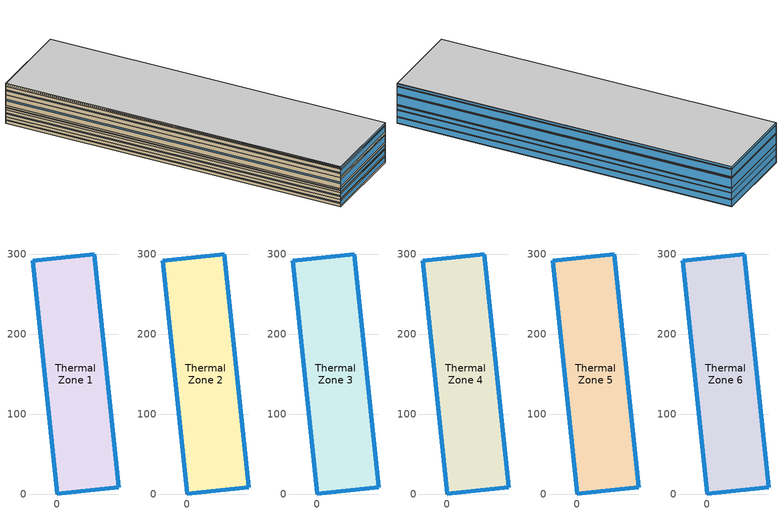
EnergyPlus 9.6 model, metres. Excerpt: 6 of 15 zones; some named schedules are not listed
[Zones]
Thermal Zone 1
 floor ground (ExtSlabCarpet): 0,0 -30.68,291.88 46.7,300.01 77.37,8.13 z0
 wall outside (Ext Wall): 46.7,300.01 -30.68,291.88 0,0 77.37,8.13 46.7,300.01 z0:6.19
 window (Ext Window): 46.69,300.01 -30.67,291.88 z0.5:5.69; 0.01,0 77.36,8.13 z1.27:4.92; -30.68,291.87 0,0.01 z2.72:3.47; 77.37,8.14 46.7,300 z0.53:5.66
Thermal Zone 2
 floor to Thermal Zone 1 (Interior Floor): 0,0 -30.68,291.88 46.7,300.01 77.37,8.13 z6.19
 wall outside (Ext Wall): 46.7,300.01 -30.68,291.88 0,0 77.37,8.13 46.7,300.01 z6.19:12.4
 window (Ext Window): 46.69,300.01 -30.67,291.88 z6.69:11.9; 0.01,0 77.36,8.13 z7.46:11.13; -30.68,291.87 0,0.01 z8.92:9.67; 77.37,8.14 46.7,300 z6.72:11.87
Thermal Zone 3
 floor to Thermal Zone 2 (Interior Floor): 0,0 -30.68,291.88 46.7,300.01 77.37,8.13 z12.4
 wall outside (Ext Wall): 46.7,300.01 -30.68,291.88 0,0 77.37,8.13 46.7,300.01 z12.4:16.36
 window (Ext Window): 46.69,300.01 -30.67,291.88 z12.72:16.04; 0.01,0 77.36,8.13 z13.21:15.55; -30.68,291.87 0,0.01 z14.14:14.62; 77.37,8.14 46.7,300 z12.74:16.02
Thermal Zone 4
 floor to Thermal Zone 3 (Interior Floor): 0,0 -30.68,291.88 46.7,300.01 77.37,8.13 z16.36
 wall outside (Ext Wall): 46.7,300.01 -30.68,291.88 0,0 77.37,8.13 46.7,300.01 z16.36:26.15
 window (Ext Window): 46.69,300.01 -30.67,291.88 z17.14:25.37; 0.01,0 77.36,8.13 z18.37:24.14; -30.68,291.87 0,0.01 z20.67:21.84; 77.37,8.14 46.7,300 z17.19:25.32
Thermal Zone 5
 floor to Thermal Zone 4 (Interior Floor): 0,0 -30.68,291.88 46.7,300.01 77.37,8.13 z26.15
 wall outside (Ext Wall): 46.7,300.01 -30.68,291.88 0,0 77.37,8.13 46.7,300.01 z26.15:33.83
 window (Ext Window): 46.69,300.01 -30.67,291.88 z26.76:33.22; 0.01,0 77.36,8.13 z27.72:32.26; -30.68,291.87 0,0.01 z29.53:30.45; 77.37,8.14 46.7,300 z26.8:33.18
Thermal Zone 6
 floor to Thermal Zone 5 (Interior Floor): 0,0 -30.68,291.88 46.7,300.01 77.37,8.13 z33.83
 wall outside (Ext Wall): 46.7,300.01 -30.68,291.88 0,0 77.37,8.13 46.7,300.01 z33.83:36.21
 window (Ext Window): 46.69,300.01 -30.67,291.88 z34.02:36.02; 0.01,0 77.36,8.13 z34.32:35.72; -30.68,291.87 0,0.01 z34.88:35.16; 77.37,8.14 46.7,300 z34.03:36.01
 ceiling to Thermal Zone 7 (Interior Ceiling): 77.37,8.13 46.7,300.01 -30.68,291.88 0,0 z36.21
[Building]
Building 1: North Axis {deg}=-0
[Site:Location]
Washington Dc Dulles IntL Ar: Latitude {deg}=38.98; Longitude {deg}=-77.47; Time Zone {hr}=-5; Elevation {m}=82
[SizingPeriod:DesignDay] Month=7; Day of Month=21; Day Type=SummerDesignDay; Daily Dry-Bulb Temperature Range {deltaC}=14.4; Dry-Bulb Temperature Range Modifier Type=DefaultMultipliers; Barometric Pressure {Pa}=86790; Wind Speed {m/s}=5; Wind Direction {deg}=340; Rain Indicator=No; Snow Indicator=No; Daylight Saving Time Indicator=No; Solar Model Indicator=ASHRAETau; ASHRAE Clear Sky Optical Depth for Beam Irradiance (taub)=0.339; ASHRAE Clear Sky Optical Depth for Diffuse Irradiance (taud)=2.366; Begin Environment Reset Mode=FullResetAtBeginEnvironment
Name | Maximum Dry-Bulb Temperature {C} | Humidity Condition Type | Wetbulb or DewPoint at Maximum Dry-Bulb {C} | Enthalpy at Maximum Dry-Bulb {J/kg}
SALT-LAKE-CITY-IAP Ann Clg .4% Condns DB=>MWB | 36.5 | Wetbulb | 17.1
SALT-LAKE-CITY-IAP Ann Clg .4% Condns DP=>MDB | 22.5 | Dewpoint | 15.6
SALT-LAKE-CITY-IAP Ann Clg .4% Condns Enth=>MDB | 30.8 | Enthalpy |  | 59300
SALT-LAKE-CITY-IAP Ann Clg .4% Condns WB=>MDB | 31.2 | Wetbulb | 19
[Material] Thermal Absorptance=0.9
Name | Roughness | Thickness m | Conductivity W/m-K | Density kg/m3 | Specific Heat J/kg-K | Solar Absorptance | Visible Absorptance
wall concrete | MediumRough | 0.398 | 0.5 | 2243 | 837 | 0.65 | 0.65
Wall Insulation [37] | MediumRough | 0.0681 | 0.0432 | 91 | 837 | 0.5 | 0.5
F16 Acoustic tile | MediumSmooth | 0.0191 | 0.06 | 368 | 590 | 0.3 | 0.3
M11 100mm lightweight concrete | MediumRough | 0.1016 | 0.53 | 1280 | 840 | 0.5 | 0.5
MAT-CC05 4 HW CONCRETE | Rough | 0.1016 | 1.311 | 2240 | 836.8 | 0.85 | 0.85
[Material:AirGap]
F05 Ceiling air space resistance: Thermal Resistance m2-K/W=0.18
[Material:NoMass]
CP02 CARPET PAD: Roughness=Smooth; Thermal Resistance m2-K/W=0.1; Thermal Absorptance=0.9; Solar Absorptance=0.8; Visible Absorptance=0.8
[WindowMaterial:SimpleGlazingSystem]
Window Material Simple Glazing System: U-Factor W/m2-K=1.51; Solar Heat Gain Coefficient=0.25
[Construction]
Ext Wall: wall concrete, Wall Insulation [37]
Ext Window: Window Material Simple Glazing System
ExtSlabCarpet: MAT-CC05 4 HW CONCRETE, CP02 CARPET PAD
Interior Ceiling: M11 100mm lightweight concrete, F05 Ceiling air space resistance, F16 Acoustic tile
Interior Floor: F16 Acoustic tile, F05 Ceiling air space resistance, M11 100mm lightweight concrete
[Zone]
Thermal Zone 1: 354, 0, 0, 0, , 1, , , , , , Yes
Thermal Zone 2: 354, 0, 0, 6.19, , 1, , , , , , Yes
Thermal Zone 3: 354, 0, 0, 12.4, , 1, , , , , , Yes
Thermal Zone 4: 354, 0, 0, 16.36, , 1, , , , , , Yes
Thermal Zone 5: 354, 0, 0, 26.15, , 1, , , , , , Yes
Thermal Zone 6: 354, 0, 0, 33.83, , 1, , , , , , Yes
[ZoneTerminalUnitList]
VRF System Terminal List: VRF Zone Terminal 1, VRF Zone Terminal 2, VRF Zone Terminal 3, VRF Zone Terminal 4, VRF Zone Terminal 5, VRF Zone Terminal 6, VRF Zone Terminal 7, VRF Zone Terminal 8, VRF Zone Terminal 9, VRF Zone Terminal 10, VRF Zone Terminal 11, VRF Zone Terminal 12, VRF Zone Terminal 13, VRF Zone Terminal 14, VRF Zone Terminal 15
[ZoneControl:Thermostat] Temperature Difference Between Cutout And Setpoint deltaC=0
Name | Zone or ZoneList | Control Type Schedule | Control 1
Thermal Zone 1 Thermostat | Thermal Zone 1 | Thermal Zone 1 Thermostat Schedule | Thermostat Setpoint Dual Setpoint 1
Thermal Zone 2 Thermostat | Thermal Zone 2 | Thermal Zone 2 Thermostat Schedule | Thermostat Setpoint Dual Setpoint 2
Thermal Zone 3 Thermostat | Thermal Zone 3 | Thermal Zone 3 Thermostat Schedule | Thermostat Setpoint Dual Setpoint 3
Thermal Zone 4 Thermostat | Thermal Zone 4 | Thermal Zone 4 Thermostat Schedule | Thermostat Setpoint Dual Setpoint 4
Thermal Zone 5 Thermostat | Thermal Zone 5 | Thermal Zone 5 Thermostat Schedule | Thermostat Setpoint Dual Setpoint 5
Thermal Zone 6 Thermostat | Thermal Zone 6 | Thermal Zone 6 Thermostat Schedule | Thermostat Setpoint Dual Setpoint 6
[ThermostatSetpoint:DualSetpoint]
Name | Heating Setpoint Temperature Schedule | Cooling Setpoint Temperature Schedule
Thermostat Setpoint Dual Setpoint 1 | HtgSetp 1 | ClgSetp 1
Thermostat Setpoint Dual Setpoint 2 | HtgSetp 2 | ClgSetp 2
Thermostat Setpoint Dual Setpoint 3 | HtgSetp 3 | ClgSetp 3
Thermostat Setpoint Dual Setpoint 4 | HtgSetp 4 | ClgSetp 4
Thermostat Setpoint Dual Setpoint 5 | HtgSetp 5 | ClgSetp 5
Thermostat Setpoint Dual Setpoint 6 | HtgSetp 6 | ClgSetp 6
[ZoneHVAC:TerminalUnit:VariableRefrigerantFlow] Terminal Unit Availability Schedule=Always On Discrete hvac_library; Cooling Supply Air Flow Rate m3/s=Autosize; No Cooling Supply Air Flow Rate m3/s=Autosize; Heating Supply Air Flow Rate m3/s=Autosize; No Heating Supply Air Flow Rate m3/s=Autosize; Cooling Outdoor Air Flow Rate m3/s=Autosize; Heating Outdoor Air Flow Rate m3/s=Autosize; No Load Outdoor Air Flow Rate m3/s=Autosize; Supply Air Fan Operating Mode Schedule=Always On Discrete hvac_library; Supply Air Fan Placement=DrawThrough; Zone Terminal Unit On Parasitic Electric Energy Use W=30; Zone Terminal Unit Off Parasitic Electric Energy Use W=20; Rated Heating Capacity Sizing Ratio W/W=1; Maximum Outdoor Dry-Bulb Temperature for Supplemental Heater Operation C=6.58437e-312
Name | Supply Air Fan Object | Outside Air Mixer Object | Cooling Coil Object | Heating Coil Object
VRF Zone Terminal 1 | VRF Zone Terminal Fan 1 | VRF Zone Terminal 1 OA Mixer | VRF Zone Terminal Cooling Coil 1 | VRF Zone Terminal Heating Coil 1
VRF Zone Terminal 2 | VRF Zone Terminal Fan 2 | VRF Zone Terminal 2 OA Mixer | VRF Zone Terminal Cooling Coil 2 | VRF Zone Terminal Heating Coil 2
VRF Zone Terminal 3 | VRF Zone Terminal Fan 3 | VRF Zone Terminal 3 OA Mixer | VRF Zone Terminal Cooling Coil 3 | VRF Zone Terminal Heating Coil 3
VRF Zone Terminal 4 | VRF Zone Terminal Fan 4 | VRF Zone Terminal 4 OA Mixer | VRF Zone Terminal Cooling Coil 4 | VRF Zone Terminal Heating Coil 4
VRF Zone Terminal 5 | VRF Zone Terminal Fan 5 | VRF Zone Terminal 5 OA Mixer | VRF Zone Terminal Cooling Coil 5 | VRF Zone Terminal Heating Coil 5
VRF Zone Terminal 6 | VRF Zone Terminal Fan 6 | VRF Zone Terminal 6 OA Mixer | VRF Zone Terminal Cooling Coil 6 | VRF Zone Terminal Heating Coil 6
VRF Zone Terminal 7 | VRF Zone Terminal Fan 7 | VRF Zone Terminal 7 OA Mixer | VRF Zone Terminal Cooling Coil 7 | VRF Zone Terminal Heating Coil 7
VRF Zone Terminal 8 | VRF Zone Terminal Fan 8 | VRF Zone Terminal 8 OA Mixer | VRF Zone Terminal Cooling Coil 8 | VRF Zone Terminal Heating Coil 8
VRF Zone Terminal 9 | VRF Zone Terminal Fan 9 | VRF Zone Terminal 9 OA Mixer | VRF Zone Terminal Cooling Coil 9 | VRF Zone Terminal Heating Coil 9
VRF Zone Terminal 10 | VRF Zone Terminal Fan 10 | VRF Zone Terminal 10 OA Mixer | VRF Zone Terminal Cooling Coil 10 | VRF Zone Terminal Heating Coil 10
VRF Zone Terminal 11 | VRF Zone Terminal Fan 11 | VRF Zone Terminal 11 OA Mixer | VRF Zone Terminal Cooling Coil 11 | VRF Zone Terminal Heating Coil 11
VRF Zone Terminal 12 | VRF Zone Terminal Fan 12 | VRF Zone Terminal 12 OA Mixer | VRF Zone Terminal Cooling Coil 12 | VRF Zone Terminal Heating Coil 12
VRF Zone Terminal 13 | VRF Zone Terminal Fan 13 | VRF Zone Terminal 13 OA Mixer | VRF Zone Terminal Cooling Coil 13 | VRF Zone Terminal Heating Coil 13
VRF Zone Terminal 14 | VRF Zone Terminal Fan 14 | VRF Zone Terminal 14 OA Mixer | VRF Zone Terminal Cooling Coil 14 | VRF Zone Terminal Heating Coil 14
VRF Zone Terminal 15 | VRF Zone Terminal Fan 15 | VRF Zone Terminal 15 OA Mixer | VRF Zone Terminal Cooling Coil 15 | VRF Zone Terminal Heating Coil 15
[Coil:Cooling:DX:VariableRefrigerantFlow] Availability Schedule=Always On Discrete hvac_library; Gross Rated Total Cooling Capacity W=Autosize; Gross Rated Sensible Heat Ratio=Autosize; Rated Air Flow Rate m3/s=Autosize; Cooling Capacity Ratio Modifier Function of Temperature Curve=VRFTUCoolCapFT; Cooling Capacity Modifier Curve Function of Flow Fraction=VRFACCoolCapFFF
VRF Zone Terminal Cooling Coil 1; VRF Zone Terminal Cooling Coil 2; VRF Zone Terminal Cooling Coil 3; VRF Zone Terminal Cooling Coil 4; VRF Zone Terminal Cooling Coil 5; VRF Zone Terminal Cooling Coil 6; VRF Zone Terminal Cooling Coil 7; VRF Zone Terminal Cooling Coil 8; VRF Zone Terminal Cooling Coil 9; VRF Zone Terminal Cooling Coil 10; VRF Zone Terminal Cooling Coil 11; VRF Zone Terminal Cooling Coil 12; VRF Zone Terminal Cooling Coil 13; VRF Zone Terminal Cooling Coil 14; VRF Zone Terminal Cooling Coil 15
[Coil:Heating:DX:VariableRefrigerantFlow] Availability Schedule=Always On Discrete hvac_library; Gross Rated Heating Capacity W=Autosize; Rated Air Flow Rate m3/s=Autosize; Heating Capacity Ratio Modifier Function of Temperature Curve=Coil Heating DX Variable Refrigerant Flow 1 VRFTUHeatCAPFT; Heating Capacity Modifier Function of Flow Fraction Curve=Coil Heating DX Variable Refrigerant Flow 1 VRFACCoolCapFFF
VRF Zone Terminal Heating Coil 1; VRF Zone Terminal Heating Coil 2; VRF Zone Terminal Heating Coil 3; VRF Zone Terminal Heating Coil 4; VRF Zone Terminal Heating Coil 5; VRF Zone Terminal Heating Coil 6; VRF Zone Terminal Heating Coil 7; VRF Zone Terminal Heating Coil 8; VRF Zone Terminal Heating Coil 9; VRF Zone Terminal Heating Coil 10; VRF Zone Terminal Heating Coil 11; VRF Zone Terminal Heating Coil 12; VRF Zone Terminal Heating Coil 13; VRF Zone Terminal Heating Coil 14; VRF Zone Terminal Heating Coil 15
[Fan:OnOff] Availability Schedule=Always On Discrete hvac_library; Fan Total Efficiency=0.78; Pressure Rise Pa=1886; Maximum Flow Rate m3/s=Autosize; Motor Efficiency=0.8; Motor In Airstream Fraction=1; Fan Power Ratio Function of Speed Ratio Curve=Fan On Off Power Curve 19; Fan Efficiency Ratio Function of Speed Ratio Curve=Fan On Off Efficiency Curve 6
VRF Zone Terminal Fan 1; VRF Zone Terminal Fan 2; VRF Zone Terminal Fan 3; VRF Zone Terminal Fan 4; VRF Zone Terminal Fan 5; VRF Zone Terminal Fan 6; VRF Zone Terminal Fan 7; VRF Zone Terminal Fan 8; VRF Zone Terminal Fan 9; VRF Zone Terminal Fan 10; VRF Zone Terminal Fan 11; VRF Zone Terminal Fan 12; VRF Zone Terminal Fan 13; VRF Zone Terminal Fan 14; VRF Zone Terminal Fan 15
[Zone equipment]
Thermal Zone 1: VRF Zone Terminal 1
Thermal Zone 2: VRF Zone Terminal 2
Thermal Zone 3: VRF Zone Terminal 3
Thermal Zone 4: VRF Zone Terminal 4
Thermal Zone 5: VRF Zone Terminal 5
Thermal Zone 6: VRF Zone Terminal 6
[Sizing:Zone] Zone Cooling Design Supply Air Temperature Input Method=SupplyAirTemperature; Zone Cooling Design Supply Air Temperature C=13.8; Zone Cooling Design Supply Air Temperature Difference deltaC=11.11; Zone Heating Design Supply Air Temperature Input Method=SupplyAirTemperature; Zone Heating Design Supply Air Temperature C=47.1; Zone Heating Design Supply Air Temperature Difference deltaC=11.11; Zone Cooling Design Supply Air Humidity Ratio kgWater/kgDryAir=0.0085; Zone Heating Design Supply Air Humidity Ratio kgWater/kgDryAir=0.008; Cooling Design Air Flow Method=DesignDay; Cooling Design Air Flow Rate m3/s=0; Cooling Minimum Air Flow per Zone Floor Area m3/s-m2=0.000762; Cooling Minimum Air Flow m3/s=0; Cooling Minimum Air Flow Fraction=0; Heating Design Air Flow Method=DesignDay; Heating Design Air Flow Rate m3/s=0; Heating Maximum Air Flow per Zone Floor Area m3/s-m2=0.002032; Heating Maximum Air Flow m3/s=0.141576; Heating Maximum Air Flow Fraction=0.3; Account for Dedicated Outdoor Air System=No
Name | Design Specification Outdoor Air Object
Thermal Zone 1 | Ventilation 1
Thermal Zone 2 | Ventilation 2
Thermal Zone 3 | Ventilation 3
Thermal Zone 4 | Ventilation 4
Thermal Zone 5 | Ventilation 5
Thermal Zone 6 | Ventilation 6
[DesignSpecification:OutdoorAir] Outdoor Air Method=Sum; Outdoor Air Flow per Person m3/s-person=0; Outdoor Air Flow per Zone Floor Area m3/s-m2=0; Outdoor Air Flow per Zone m3/s=0; Outdoor Air Flow Air Changes per Hour 1/hr=2.56
Ventilation 1; Ventilation 2; Ventilation 3; Ventilation 4; Ventilation 5; Ventilation 6
[AirConditioner:VariableRefrigerantFlow]
Heat Pump=VRF System; Availability Schedule=Always On Discrete hvac_library; Gross Rated Total Cooling Capacity W=26976; Gross Rated Cooling COP W/W=4.23; Minimum Condenser Inlet Node Temperature in Cooling Mode C=-5; Maximum Condenser Inlet Node Temperature in Cooling Mode C=43; Cooling Capacity Ratio Modifier Function of Low Temperature Curve=VRF System VRFCoolCapFT 1; Cooling Capacity Ratio Boundary Curve=VRF System VRFCoolCapFTBoundary 1; Cooling Capacity Ratio Modifier Function of High Temperature Curve=VRF System VRFCoolCapFTHi 1; Cooling Energy Input Ratio Modifier Function of Low Temperature Curve=VRF System VRFCoolEIRFT 1; Cooling Energy Input Ratio Boundary Curve=VRF System VRFCoolEIRFTBoundary 1; Cooling Energy Input Ratio Modifier Function of High Temperature Curve=VRF System VRFCoolEIRFTHi 1; Cooling Energy Input Ratio Modifier Function of Low Part-Load Ratio Curve=VRF System CoolingEIRLowPLR 1; Cooling Energy Input Ratio Modifier Function of High Part-Load Ratio Curve=VRF System CoolingEIRHiPLR 1; Cooling Combination Ratio Correction Factor Curve=VRF System CoolingCombRatio 1; Cooling Part-Load Fraction Correlation Curve=VRF System VRFCPLFFPLR 1; Gross Rated Heating Capacity W=28118; Rated Heating Capacity Sizing Ratio W/W=1; Gross Rated Heating COP W/W=4.95; Minimum Condenser Inlet Node Temperature in Heating Mode C=-20; Maximum Condenser Inlet Node Temperature in Heating Mode C=30; Heating Capacity Ratio Modifier Function of Low Temperature Curve=VRF System VRFHeatCapFT 1; Heating Capacity Ratio Boundary Curve=VRF System VRFHeatCapFTBoundary 1; Heating Capacity Ratio Modifier Function of High Temperature Curve=VRF System VRFHeatCapFTHi 1; Heating Energy Input Ratio Modifier Function of Low Temperature Curve=VRF System VRFHeatEIRFT 1; Heating Energy Input Ratio Boundary Curve=VRF System VRFHeatEIRFTBoundary 1; Heating Energy Input Ratio Modifier Function of High Temperature Curve=VRF System VRFHeatEIRFTHi 1; Heating Performance Curve Outdoor Temperature Type=WetBulbTemperature; Heating Energy Input Ratio Modifier Function of Low Part-Load Ratio Curve=VRF System HeatingEIRLowPLR 1; Heating Energy Input Ratio Modifier Function of High Part-Load Ratio Curve=VRF System HeatingEIRHiPLR 1; Heating Combination Ratio Correction Factor Curve=VRF System HeatingCombRatio 1; Heating Part-Load Fraction Correlation Curve=VRF System VRFCPLFFPLR 2; Minimum Heat Pump Part-Load Ratio dimensionless=0.5; Master Thermostat Priority Control Type=LoadPriority; Zone Terminal Unit List=VRF System Terminal List; Heat Pump Waste Heat Recovery=No; Equivalent Piping Length used for Piping Correction Factor in Cooling Mode m=30; Vertical Height used for Piping Correction Factor m=10; Piping Correction Factor for Length in Cooling Mode Curve=VRF System CoolingLengthCorrectionFactor 1; Piping Correction Factor for Height in Cooling Mode Coefficient 1/m=-0.000386; Equivalent Piping Length used for Piping Correction Factor in Heating Mode m=30; Piping Correction Factor for Length in Heating Mode Curve=VRF System HeatingLengthCorrectionFactor 1; Piping Correction Factor for Height in Heating Mode Coefficient 1/m=0; Crankcase Heater Power per Compressor W=15; Number of Compressors dimensionless=3; Ratio of Compressor Size to Total Compressor Capacity W/W=0.33; Maximum Outdoor Dry-Bulb Temperature for Crankcase Heater C=7; Defrost Strategy=Resistive; Defrost Control=Timed; Defrost Time Period Fraction dimensionless=0.058333; Resistive Defrost Heater Capacity W=1e-07; Maximum Outdoor Dry-bulb Temperature for Defrost Operation C=7; Condenser Type=AirCooled; Water Condenser Volume Flow Rate m3/s=Autosize; Evaporative Condenser Effectiveness dimensionless=0.9; Evaporative Condenser Air Flow Rate m3/s=Autosize; Evaporative Condenser Pump Rated Power Consumption W=Autosize; Basin Heater Capacity W/K=0; Basin Heater Setpoint Temperature C=2; Fuel Type=Electricity; Minimum Condenser Inlet Node Temperature in Heat Recovery Mode C=0; Maximum Condenser Inlet Node Temperature in Heat Recovery Mode C=30; Heat Recovery Cooling Capacity Modifier Curve=VRF System Heat Recovery Cooling Cap Modifier 1; Initial Heat Recovery Cooling Capacity Fraction W/W=1; Heat Recovery Cooling Capacity Time Constant hr=0.083; Heat Recovery Cooling Energy Modifier Curve=VRF System Heat Recovery Cooling Energy Modifier 1; Initial Heat Recovery Cooling Energy Fraction W/W=1; Heat Recovery Cooling Energy Time Constant hr=0; Heat Recovery Heating Capacity Modifier Curve=VRF System Heat Recovery Heating Cap Modifier 1; Initial Heat Recovery Heating Capacity Fraction W/W=0.5; Heat Recovery Heating Capacity Time Constant hr=0.083; Heat Recovery Heating Energy Modifier Curve=VRF System Heat Recovery Heating Energy Modifier 1; Initial Heat Recovery Heating Energy Fraction W/W=0.5; Heat Recovery Heating Energy Time Constant hr=0
[Schedule:Year]
HtgSetp 1: HtgSetp 1 Week Rule - Jan1-Dec31, 1, 1, 12, 31
ClgSetp 1: ClgSetp 1 Week Rule - Jan1-Dec31, 1, 1, 12, 31
HtgSetp 2: HtgSetp 2 Week Rule - Jan1-Dec31, 1, 1, 12, 31
ClgSetp 2: ClgSetp 2 Week Rule - Jan1-Dec31, 1, 1, 12, 31
HtgSetp 3: HtgSetp 3 Week Rule - Jan1-Dec31, 1, 1, 12, 31
ClgSetp 3: ClgSetp 3 Week Rule - Jan1-Dec31, 1, 1, 12, 31
HtgSetp 4: HtgSetp 4 Week Rule - Jan1-Dec31, 1, 1, 12, 31
ClgSetp 4: ClgSetp 4 Week Rule - Jan1-Dec31, 1, 1, 12, 31
HtgSetp 5: HtgSetp 5 Week Rule - Jan1-Dec31, 1, 1, 12, 31
ClgSetp 5: ClgSetp 5 Week Rule - Jan1-Dec31, 1, 1, 12, 31
HtgSetp 6: HtgSetp 6 Week Rule - Jan1-Dec31, 1, 1, 12, 31
ClgSetp 6: ClgSetp 6 Week Rule - Jan1-Dec31, 1, 1, 12, 31
[Schedule:Compact]
Thermal Zone 1 Thermostat Schedule; Thermal Zone 2 Thermostat Schedule; Thermal Zone 3 Thermostat Schedule; Thermal Zone 4 Thermostat Schedule; Thermal Zone 5 Thermostat Schedule; Thermal Zone 6 Thermostat Schedule: Through: 12/31, For: AllDays, Until: 24:00, 4
[Curve:Biquadratic] Output Unit Type=Dimensionless
Name | Coefficient1 Constant | Coefficient2 x | Coefficient3 x**2 | Coefficient4 y | Coefficient5 y**2 | Coefficient6 x*y | Minimum Value of x | Maximum Value of x | Minimum Value of y | Maximum Value of y | Input Unit Type for X | Input Unit Type for Y | Minimum Curve Output | Maximum Curve Output
VRF System VRFCoolCapFT 1 | 0.576883 | 0.017448 | 0.000583269 | -1.76324e-06 | -7.474e-09 | -1.30413e-07 | 15 | 24 | -5 | 23 | Temperature | Temperature
VRF System VRFCoolCapFTHi 1 | 0.686736 | 0.0207631 | 0.0005447 | -0.0016218 | -4.259e-07 | -0.0003392 | 15 | 24 | 16 | 43 | Temperature | Temperature
VRF System VRFCoolEIRFT 1 | 0.989011 | -0.0234797 | 0.000199711 | 0.00596834 | -1.0289e-07 | -0.00015686 | 15 | 24 | -5 | 23 | Temperature | Temperature
VRF System VRFCoolEIRFTHi 1 | -1.43951 | 0.161985 | -0.00349118 | 0.0269443 | 0.000134616 | -0.000671494 | 15 | 23.9 | 16.8 | 43.3 | Temperature | Temperature
VRF System VRFHeatCapFT 1 | 1.01209 | -0.00124676 | -0.000127185 | 0.0267564 | -4.986e-07 | -0.000263524 | 21.1 | 27.2 | -20 | 3.33 | Temperature | Temperature
VRF System VRFHeatCapFTHi 1 | 2.58599 | -0.0953227 | 0.000955329 | 0 | 0 | 0 | 21.1 | 27.2 | -9.44 | 15 | Temperature | Temperature
VRF System VRFHeatEIRFT 1 | 0.722429 | 0.00345666 | 0.000650703 | -0.00264354 | 0.00124648 | -0.000100916 | 21.1 | 27.2 | -20 | 3.33 | Temperature | Temperature
VRF System VRFHeatEIRFTHi 1 | 1.38857 | -0.0229771 | 0.000537274 | -0.0273937 | 0.000403043 | -5.9786e-05 | 21.1 | 27.2 | 0 | 1 | Temperature | Temperature
VRF System CoolingLengthCorrectionFactor 1 | 2.03882 | -0.00242606 | 3.5512e-06 | -1.68581 | 0.668703 | -4.5706e-05 | 7.62 | 182.88 | 0.8 | 1.5 | Temperature | Temperature
VRF System HeatingLengthCorrectionFactor 1 | 1 | 0 | 0 | 0 | 0 | 0 | 0 | 1 | 0 | 1 | Dimensionless | Dimensionless
VRF System Heat Recovery Cooling Cap Modifier 1; VRF System Heat Recovery Heating Cap Modifier 1 | 0.9 | 0 | 0 | 0 | 0 | 0 | 0 | 1 | 0 | 1 | Dimensionless | Dimensionless
VRF System Heat Recovery Cooling Energy Modifier 1; VRF System Heat Recovery Heating Energy Modifier 1 | 1.1 | 0 | 0 | 0 | 0 | 0 | 0 | 1 | 0 | 1 | Dimensionless | Dimensionless
VRFTUCoolCapFT | 0.0585884 | 0.0587397 | -0.000210275 | 0.010937 | -0.000121955 | -0.000524662 | 15 | 23.89 | 20 | 43.33 | Temperature | Temperature | 0.8083 | 1.2583
Coil Heating DX Variable Refrigerant Flow 1 VRFTUHeatCAPFT | 0.375444 | 0.0668191 | -0.00194171 | 0.0442618 | -0.000400958 | -0.00148198 | 21.11 | 27.22 | -15 | 18.33 | Temperature | Temperature | 0.6074 | 1
[Curve:Cubic]
Name | Coefficient1 Constant | Coefficient2 x | Coefficient3 x**2 | Coefficient4 x**3 | Minimum Value of x | Maximum Value of x | Input Unit Type for X | Output Unit Type
VRF System VRFCoolCapFTBoundary 1 | 25.73 | -0.0315004 | -0.014166 | 0 | 11 | 30 | Temperature | Temperature
VRF System VRFCoolEIRFTBoundary 1 | 25.7347 | -0.0315004 | -0.014166 | 0 | 15 | 24 | Temperature | Temperature
VRF System CoolingEIRLowPLR 1 | 0.454123 | -0.172969 | 1.08287 | -0.361848 | 0.5 | 1 | Temperature | Temperature
VRF System CoolingEIRHiPLR 1; VRF System HeatingEIRHiPLR 1 | 1 | 0 | 0 | 0 | 1 | 1.5 | Dimensionless | Dimensionless
VRF System CoolingCombRatio 1 | 0.576593 | 0.634941 | -0.307609 | 0.0960753 | 1 | 1.5 | Dimensionless | Dimensionless
VRF System VRFCPLFFPLR 1; VRF System VRFCPLFFPLR 2 | 0.85 | 0.15 | 0 | 0 | 1 | 1 | Dimensionless | Dimensionless
VRF System VRFHeatCapFTBoundary 1; VRF System VRFHeatEIRFTBoundary 1 | 58.577 | -3.0255 | 0.0193 | 0 | 15 | 23.9 | Temperature | Temperature
VRF System HeatingEIRLowPLR 1 | 0.392474 | 0.0760164 | 0.698324 | -0.168841 | 0.5 | 1 | Dimensionless | Dimensionless
VRF System HeatingCombRatio 1 | 0.76672 | 0.26173 | -0.015911 | -0.0125388 | 1 | 1.5 | Dimensionless | Dimensionless
Fan On Off Efficiency Curve 6 | 1 | 0 | 0 | 0 | 0 | 1
[Curve:Quadratic] Coefficient1 Constant=0.8; Coefficient2 x=0.2; Coefficient3 x**2=0; Minimum Value of x=0.5; Maximum Value of x=1.5
VRFACCoolCapFFF; Coil Heating DX Variable Refrigerant Flow 1 VRFACCoolCapFFF
[Curve:Exponent]
Fan On Off Power Curve 19: Coefficient1 Constant=1; Coefficient2 Constant=0; Coefficient3 Constant=0; Minimum Value of x=0; Maximum Value of x=1
[Schedule:Constant]
Always On Discrete hvac_library: 1
